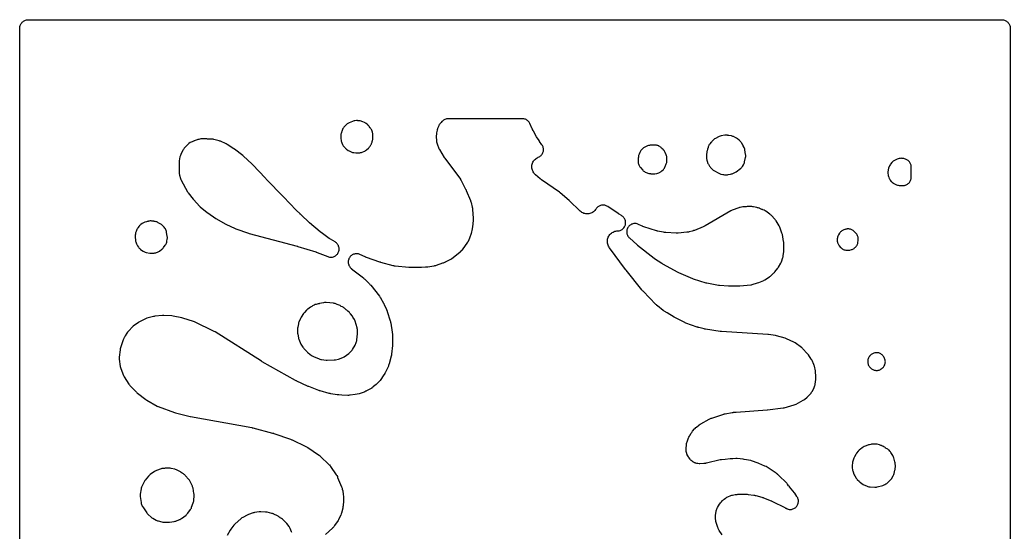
# Model space of a CAD drawing. Header units: millimetres. Extents: x 0 to 300, y 0 to 300.
# Drawn here: x -0.1 to 300.1, y 144.8 to 300.1 of the extents above; entities that cross this region are included whole.
import ezdxf

# ---------------------------------------------------------------- set-up
doc = ezdxf.new("R2010")
doc.units = ezdxf.units.MM
doc.layers.add('CUT', color=7, linetype='CONTINUOUS')

msp = doc.modelspace()

# ---------------------------------------------------------------- linework, layer by layer
at = {"layer": 'CUT'}
for points in [[(-0.15, 2.9225), (-0.15, 297), (-0.15, 297.5886), (-0.135, 297.8947), (-0.099, 298.1371), (-0.0395, 298.3748), (0.0431, 298.6056), (0.1479, 298.8271), (0.2738, 299.0373), (0.4198, 299.2341), (0.5844, 299.4156), (0.7659, 299.5802), (0.9627, 299.7262), (1.1729, 299.8521), (1.3944, 299.9569), (1.6252, 300.0395), (1.8629, 300.099), (2.1053, 300.135), (2.4114, 300.15), (297.5872, 300.15), (297.8933, 300.135), (298.1357, 300.099), (298.3734, 300.0395), (298.6041, 299.9569), (298.8256, 299.8521), (299.0358, 299.7262), (299.2326, 299.5802), (299.4142, 299.4156), (299.5787, 299.2341), (299.7247, 299.0373), (299.8507, 298.8271), (299.9554, 298.6056), (300.038, 298.3748), (300.0975, 298.1371), (300.1335, 297.8947), (300.1485, 297.5886), (300.1485, 297.0131), (300.1485, 297.0114), (300.1485, 2.4114)], [(212.7647, 143.9138), (211.9264, 145.2678), (211.8155, 145.4594), (211.7968, 145.4941), (211.6098, 145.8951), (211.5953, 145.9318), (211.5198, 146.1399), (211.0085, 147.6923), (210.9496, 147.8892), (210.9401, 147.9246), (210.855, 148.3265), (210.8494, 148.3627), (210.8235, 148.5665), (210.7884, 148.9207), (210.7758, 149.0835), (210.7742, 149.1127), (210.7706, 149.4129), (210.7932, 149.7122), (210.7967, 149.7412), (210.8196, 149.9029), (211.0045, 151.0321), (211.0349, 151.1949), (211.041, 151.224), (211.1165, 151.5189), (211.209, 151.7809), (211.3352, 152.058), (211.3486, 152.0844), (211.4271, 152.2303), (211.9862, 153.2163), (212.0711, 153.3587), (212.0869, 153.3839), (212.2601, 153.6347), (212.4547, 153.8693), (212.4747, 153.8913), (212.5888, 154.0116), (212.8489, 154.274), (213.0415, 154.455), (213.1764, 154.5731), (213.3812, 154.7401), (213.8445, 155.0913), (213.9824, 155.191), (214.0075, 155.2083), (214.2728, 155.3739), (214.5521, 155.5148), (214.5799, 155.5272), (214.7366, 155.5933), (215.2544, 155.798), (215.4168, 155.8579), (215.446, 155.8679), (215.7781, 155.9649), (215.8082, 155.9722), (215.9773, 156.0091), (216.7968, 156.1682), (216.966, 156.1971), (216.9964, 156.2016), (217.3379, 156.2359), (217.3685, 156.2376), (217.5401, 156.243), (219.9876, 156.2642), (220.2609, 156.2566), (220.4459, 156.2447), (220.7179, 156.2172), (222.4192, 155.9823), (222.6558, 155.9419), (222.8154, 155.9094), (223.0489, 155.8539), (224.8643, 155.3608), (225.0643, 155.3005), (225.1989, 155.2557), (225.3952, 155.1843), (227.6278, 154.3012), (227.7882, 154.2335), (227.896, 154.1849), (228.053, 154.1098), (231.8228, 152.1972), (232.0244, 152.087), (232.172, 152.0004), (232.387, 151.8879), (232.6119, 151.7967), (232.8446, 151.7278), (233.0828, 151.6817), (233.3244, 151.659), (233.5671, 151.6598), (233.8086, 151.6842), (234.0465, 151.7318), (234.2787, 151.8023), (234.503, 151.8949), (234.7173, 152.0089), (234.9195, 152.1431), (235.1077, 152.2963), (235.2802, 152.467), (235.4353, 152.6536), (235.5716, 152.8544), (235.6878, 153.0674), (235.7828, 153.2907), (235.8557, 153.5222), (235.9058, 153.7596), (235.9326, 154.0008), (235.936, 154.2435), (235.9157, 154.4853), (235.8722, 154.724), (235.8057, 154.9574), (235.7169, 155.1833), (235.6066, 155.3994), (235.4758, 155.6039), (234.8006, 156.5548), (234.7839, 156.578), (234.7808, 156.5822), (234.7077, 156.6778), (233.2625, 158.476), (233.1955, 158.5713), (233.0809, 158.7219), (232.9718, 158.8448), (232.6595, 159.2791), (232.5257, 159.4492), (232.3777, 159.607), (229.9196, 162.0112), (229.767, 162.1486), (229.6036, 162.2731), (229.5512, 162.3097), (229.2735, 162.5778), (229.0826, 162.7442), (228.8758, 162.8905), (226.1149, 164.6409), (225.797, 164.8116), (223.951, 165.6372), (223.7109, 165.7301), (221.7449, 166.3763), (221.4639, 166.4508), (219.5042, 166.8505), (219.2224, 166.8915), (217.3143, 167.0584), (217.1149, 167.0679), (216.9155, 167.0614), (216.0603, 166.9994), (215.5903, 167.0121), (215.2468, 166.9977), (213.7613, 166.8326), (212.6193, 166.7498), (212.4133, 166.7262), (212.2099, 166.6857), (208.0957, 165.6861), (207.9119, 165.6463), (207.8789, 165.64), (207.5066, 165.5883), (207.4731, 165.5854), (207.2854, 165.5736), (206.035, 165.5264), (205.8442, 165.5241), (205.8102, 165.5245), (205.4602, 165.547), (205.1447, 165.5998), (204.8065, 165.6925), (204.7741, 165.7032), (204.6041, 165.7641), (204.4571, 165.8249), (204.4292, 165.8372), (204.1484, 165.9764), (203.9048, 166.1262), (203.6759, 166.2975), (203.4634, 166.4889), (203.2505, 166.7189), (203.2309, 166.7422), (203.1239, 166.8749), (202.7089, 167.4144), (202.6004, 167.5628), (202.5816, 167.5898), (202.4028, 167.8766), (202.2529, 168.1795), (202.2398, 168.2096), (202.1705, 168.38), (202.1513, 168.431), (202.1001, 168.5753), (202.0914, 168.6013), (202.0069, 168.8955), (202.0004, 168.9221), (201.9672, 169.0716), (201.9458, 169.1782), (201.9157, 169.3483), (201.911, 169.3789), (201.8886, 169.5898), (201.8815, 169.8351), (201.8785, 169.9413), (201.8776, 169.9717), (201.875, 170.0611), (201.8836, 170.2155), (201.9563, 171.1429), (201.9741, 171.3176), (201.9781, 171.3487), (202.0333, 171.6668), (202.1181, 171.9783), (202.1277, 172.0082), (202.1856, 172.174), (202.6321, 173.3624), (202.7042, 173.5403), (202.7178, 173.5718), (202.8888, 173.9153), (202.9056, 173.9452), (203.0041, 174.11), (203.4352, 174.7913), (203.584, 175.0092), (203.6902, 175.1534), (203.854, 175.3603), (204.464, 176.0773), (204.5758, 176.2029), (204.5963, 176.2249), (204.8362, 176.4604), (204.8586, 176.4805), (204.9863, 176.5899), (205.7385, 177.2064), (205.8675, 177.3074), (205.891, 177.325), (206.1616, 177.5098), (206.1865, 177.5252), (206.3277, 177.6086), (208.9221, 179.0653), (209.0842, 179.1512), (209.1135, 179.1658), (209.4492, 179.3133), (209.4798, 179.3249), (209.6527, 179.3862), (213.0611, 180.5004), (213.2919, 180.5678), (213.4499, 180.6084), (213.6845, 180.6608), (215.8446, 181.0712), (216.1148, 181.0987), (216.2883, 181.1164), (216.6218, 181.1504), (217.0624, 181.1953), (226.4202, 181.8382), (226.4459, 181.8401), (226.4506, 181.8404), (226.5588, 181.8514), (231.2866, 182.4331), (231.6468, 182.5046), (234.6799, 183.3422), (234.9597, 183.4376), (235.2263, 183.5654), (237.4195, 184.781), (237.6168, 184.9026), (237.802, 185.042), (238.6102, 185.7111), (238.8751, 185.9655), (239.778, 186.97), (239.9496, 187.1834), (240.0969, 187.4143), (240.6225, 188.3473), (240.7523, 188.6135), (240.8497, 188.8931), (240.9531, 189.2581), (240.9987, 189.4466), (241.0295, 189.638), (241.2026, 191.0635), (241.2193, 191.2792), (241.2174, 191.4956), (241.1699, 192.4013), (241.1699, 192.5922), (241.1585, 192.8313), (241.141, 192.952), (241.1235, 193.2862), (241.1062, 193.4769), (241.0743, 193.6656), (240.7761, 195.0959), (240.7116, 195.3419), (240.6225, 195.58), (240.0715, 196.851), (239.968, 197.0619), (239.8452, 197.2623), (238.9533, 198.5741), (238.8359, 198.7329), (238.7062, 198.8821), (237.218, 200.463), (237.0551, 200.6209), (236.8786, 200.7635), (234.9745, 202.1635), (234.7683, 202.3), (234.5495, 202.4154), (232.339, 203.4455), (232.1411, 203.5276), (231.937, 203.5924), (229.2615, 204.3175), (228.9418, 204.3821), (226.8256, 204.6675), (226.7929, 204.6717), (226.787, 204.6724), (226.6486, 204.6854), (212.6067, 205.6034), (212.4426, 205.6178), (212.3312, 205.63), (212.1678, 205.6516), (207.7972, 206.3264), (207.6449, 206.3531), (207.5419, 206.3734), (207.3908, 206.4064), (205.7533, 206.7996), (205.5522, 206.8538), (205.4167, 206.8944), (205.2189, 206.9597), (201.8473, 208.178), (201.6293, 208.2646), (201.4833, 208.328), (201.2711, 208.428), (198.2509, 209.9693), (196.0914, 211.253), (195.2759, 211.7923), (195.147, 211.8815), (195.0607, 211.9439), (194.9356, 212.0384), (193.2347, 213.3802), (193.0431, 213.5461), (192.9792, 213.6015), (192.9658, 213.6131), (192.9007, 213.6694), (192.7444, 213.8191), (188.8229, 217.8221), (188.6919, 217.963), (188.6053, 218.0609), (188.4816, 218.2083), (183.6706, 224.2501), (183.6246, 224.3091), (183.5937, 224.3495), (183.5489, 224.4094), (178.6875, 231.0409), (178.5817, 231.193), (178.5635, 231.2206), (178.3903, 231.5136), (178.2595, 231.7952), (178.157, 232.0883), (178.084, 232.3902), (178.0411, 232.6977), (178.0287, 233.008), (178.047, 233.318), (178.0958, 233.6246), (178.1745, 233.925), (178.2825, 234.2161), (178.4187, 234.4952), (178.5818, 234.7595), (178.7701, 235.0064), (178.9819, 235.2335), (179.215, 235.4386), (179.4673, 235.6197), (179.7361, 235.7751), (180.019, 235.9032), (180.3131, 236.0028), (180.6156, 236.0729), (180.9236, 236.1128), (181.118, 236.1186), (181.3652, 236.1384), (181.6093, 236.1825), (181.8477, 236.2506), (182.0782, 236.342), (182.2986, 236.4557), (182.5066, 236.5908), (182.7001, 236.7458), (182.8774, 236.9192), (183.0367, 237.1093), (183.1763, 237.3142), (183.2949, 237.532), (183.3913, 237.7604), (183.4647, 237.9973), (183.5142, 238.2403), (183.5394, 238.487), (183.5401, 238.735), (183.5162, 238.9818), (183.4679, 239.2251), (183.3958, 239.4623), (183.3005, 239.6913), (183.183, 239.9096), (183.0445, 240.1153), (182.8862, 240.3063), (182.7099, 240.4806), (182.5171, 240.6366), (182.3098, 240.7727), (181.5826, 241.2002), (181.4836, 241.2604), (181.417, 241.3024), (181.3199, 241.3657), (178.0991, 243.5374), (177.8867, 243.6657), (177.6626, 243.7724), (177.429, 243.8564), (177.1882, 243.9167), (176.9426, 243.9529), (176.6947, 243.9645), (176.4468, 243.9515), (176.2015, 243.914), (175.961, 243.8524), (175.7279, 243.7672), (175.5044, 243.6593), (175.2926, 243.5298), (175.0948, 243.3799), (174.9128, 243.2111), (174.7484, 243.0251), (174.6033, 242.8238), (174.4444, 242.5786), (174.2514, 242.3366), (174.0355, 242.1147), (173.7989, 241.9152), (173.5438, 241.7399), (173.2727, 241.5905), (172.9882, 241.4685), (172.6931, 241.375), (172.3903, 241.3111), (172.0826, 241.2772), (171.7731, 241.2737), (171.4647, 241.3006), (171.1605, 241.3578), (170.8634, 241.4445), (170.5762, 241.5601), (170.3018, 241.7033), (170.0429, 241.8728), (169.7786, 242.0857), (169.754, 242.1076), (169.6191, 242.2337), (166.566, 245.2328), (166.543, 245.2551), (166.5388, 245.2592), (166.4389, 245.3498), (163.7321, 247.675), (163.5187, 247.8392), (158.077, 251.5777), (157.9008, 251.7065), (157.7837, 251.7974), (157.6153, 251.9362), (156.2465, 253.1328), (156.1121, 253.2562), (156.0886, 253.2789), (155.8587, 253.5231), (155.6717, 253.7653), (155.509, 254.0245), (155.3723, 254.2983), (155.2629, 254.584), (155.1818, 254.8791), (155.1297, 255.1806), (155.1072, 255.4858), (155.1144, 255.7917), (155.1514, 256.0955), (155.2176, 256.3942), (155.3127, 256.6851), (155.4355, 256.9654), (155.585, 257.2324), (155.7597, 257.4836), (155.958, 257.7166), (156.178, 257.9293), (156.4177, 258.1196), (156.6747, 258.2856), (156.9466, 258.426), (157.0716, 258.4758), (157.3007, 258.5807), (157.5181, 258.7081), (157.7216, 258.8568), (157.909, 259.0252), (158.0785, 259.2116), (158.2284, 259.4142), (158.3572, 259.6308), (158.4635, 259.8592), (158.5463, 260.0972), (158.6047, 260.3423), (158.6381, 260.5921), (158.6462, 260.8439), (158.6289, 261.0953), (158.5864, 261.3437), (158.5191, 261.5865), (158.4277, 261.8213), (158.3131, 262.0458), (158.1766, 262.2575), (157.454, 263.2627), (157.424, 263.3289), (157.302, 263.5406), (156.5516, 264.7065), (155.5789, 266.3423), (155.4754, 266.5287), (155.3244, 266.8471), (155.279, 266.9427), (155.2282, 267.0498), (155.1995, 267.1103), (154.512, 268.6625), (154.4042, 268.8772), (154.2763, 269.0807), (154.1295, 269.2709), (153.9651, 269.4461), (153.7846, 269.6048), (153.5898, 269.7454), (153.3823, 269.8666), (153.1642, 269.9674), (152.9374, 270.0467), (152.704, 270.1039), (152.4662, 270.1385), (152.2262, 270.15), (152.1763, 270.15), (129.7567, 270.15), (129.7527, 270.15), (129.4994, 270.1371), (129.2486, 270.0986), (129.003, 270.0349), (128.7652, 269.9467), (128.5375, 269.8348), (128.3223, 269.7003), (128.1219, 269.5448), (128.0103, 269.4487), (127.8145, 269.2608), (127.6402, 269.0528), (127.6217, 269.028), (127.3431, 268.7309), (127.1959, 268.559), (127.0649, 268.3745), (126.9512, 268.1789), (126.8555, 267.9739), (126.5349, 267.1961), (126.4791, 267.0337), (126.4458, 266.9454), (126.3797, 266.6931), (126.2182, 265.9127), (126.1772, 265.6386), (126.1667, 265.3616), (126.1686, 265.259), (126.1669, 265.2479), (126.1426, 265.0132), (126.1406, 264.7772), (126.1932, 263.4158), (126.2205, 263.131), (126.2803, 262.8512), (126.3716, 262.5801), (126.9479, 261.1459), (127.0307, 260.9618), (127.128, 260.785), (128.5613, 258.4136), (128.6884, 258.2234), (133.4349, 251.7838), (133.5188, 251.6652), (133.5334, 251.6436), (133.6872, 251.3971), (133.7001, 251.3745), (133.7697, 251.2469), (135.0393, 248.8093), (135.1101, 248.666), (135.1561, 248.5677), (135.2207, 248.4215), (136.4822, 245.3948), (136.5394, 245.2492), (136.5491, 245.2229), (136.645, 244.9252), (136.6524, 244.8982), (136.691, 244.7466), (137.0261, 243.3026), (137.057, 243.1555), (137.0656, 243.1068), (137.1081, 242.8162), (137.111, 242.7886), (137.1239, 242.6338), (137.2871, 240.0213), (137.2942, 239.7542), (137.2926, 239.573), (137.2807, 239.306), (137.1255, 237.3728), (137.1109, 237.2273), (137.1078, 237.2013), (137.0618, 236.9125), (137.0566, 236.8869), (137.0252, 236.7441), (136.6876, 235.3408), (136.1897, 233.9098), (135.7497, 232.9069), (135.7311, 232.8744), (135.7145, 232.8483), (135.6186, 232.7046), (133.9906, 230.382), (133.8843, 230.2378), (133.8647, 230.2125), (133.7657, 230.0966), (133.4155, 229.7348), (133.4139, 229.7332), (133.3898, 229.7121), (133.2524, 229.5971), (130.8065, 227.6486), (130.7554, 227.6097), (130.5584, 227.4921), (130.5347, 227.4792), (130.4007, 227.4099), (128.8742, 226.6583), (128.717, 226.5887), (128.6418, 226.5554), (128.4287, 226.4609), (128.1717, 226.347), (128.0621, 226.3058), (126.0737, 225.6303), (125.9252, 225.5833), (125.8985, 225.5754), (125.5963, 225.5), (125.5689, 225.4944), (125.4157, 225.4662), (123.5557, 225.1636), (123.2995, 225.1309), (123.1249, 225.1147), (122.867, 225.0998), (121.6846, 225.072), (118.3033, 224.9967), (118.1833, 224.9978), (118.0177, 225.0047), (117.7742, 225.0228), (113.6797, 225.4618), (113.5375, 225.4798), (113.5121, 225.4835), (113.2302, 225.5358), (113.2052, 225.5414), (113.0659, 225.5756), (109.358, 226.561), (109.218, 226.6011), (109.1234, 226.6302), (108.985, 226.6758), (104.9348, 228.0968), (104.7789, 228.1554), (104.6739, 228.1976), (104.5208, 228.263), (102.9585, 228.9725), (102.7325, 229.0621), (102.4988, 229.1294), (102.2598, 229.1736), (102.0175, 229.1944), (101.7744, 229.1916), (101.5327, 229.1652), (101.2947, 229.1154), (101.0627, 229.0428), (100.8388, 228.9479), (100.6252, 228.8318), (100.4239, 228.6955), (100.2368, 228.5402), (100.0656, 228.3675), (99.9121, 228.179), (99.7775, 227.9765), (99.6633, 227.7618), (99.5705, 227.5371), (99.4999, 227.3044), (99.4523, 227.066), (99.4281, 226.8241), (99.4275, 226.5809), (99.4505, 226.3389), (99.4969, 226.1002), (99.5663, 225.8672), (99.6579, 225.642), (99.7711, 225.4268), (99.9046, 225.2236), (100.0572, 225.0343), (100.2274, 224.8607), (100.4137, 224.7045), (100.4735, 224.6592), (104.0274, 221.8575), (104.196, 221.7164), (104.3077, 221.6173), (104.4677, 221.4665), (105.8628, 220.0729), (106.0126, 219.9143), (106.1111, 219.8037), (106.2514, 219.6367), (108.8995, 216.2912), (108.9835, 216.181), (108.9982, 216.161), (109.1536, 215.9316), (109.1668, 215.9106), (109.2381, 215.7917), (110.133, 214.235), (110.2178, 214.0791), (110.2728, 213.9719), (110.3501, 213.8123), (111.0618, 212.2486), (111.1521, 212.0327), (111.2087, 211.8842), (111.2853, 211.663), (112.1511, 208.8864), (112.2208, 208.6315), (112.262, 208.457), (112.3136, 208.1979), (112.7618, 205.4427), (112.7942, 205.1897), (112.8103, 205.0174), (112.8254, 204.7628), (112.8936, 202.0579), (112.8916, 201.8065), (112.8844, 201.636), (112.8655, 201.3852), (112.5814, 198.7877), (112.5632, 198.6461), (112.5594, 198.6208), (112.5068, 198.3401), (112.5012, 198.3151), (112.4669, 198.1765), (111.8327, 195.8048), (111.7879, 195.6507), (111.7793, 195.6233), (111.6703, 195.3215), (111.6594, 195.295), (111.5952, 195.1479), (110.6473, 193.0943), (110.5697, 192.9362), (110.5552, 192.9082), (110.3782, 192.6037), (110.3611, 192.5773), (110.2621, 192.4315), (109.0948, 190.798), (108.9708, 190.6342), (108.9479, 190.6056), (108.8482, 190.4941), (107.868, 189.5662), (107.1179, 188.8933), (106.9622, 188.7611), (106.9338, 188.7383), (106.6019, 188.5002), (106.5711, 188.4806), (106.3959, 188.3755), (104.9915, 187.584), (104.83, 187.4981), (104.8008, 187.4834), (104.4662, 187.3358), (104.4357, 187.324), (104.2633, 187.2626), (102.7037, 186.7491), (101.5783, 186.5101), (99.9914, 186.2904), (99.842, 186.2727), (99.8151, 186.2701), (99.5149, 186.2529), (99.4879, 186.2524), (99.3375, 186.2528), (97.4787, 186.2953), (96.5968, 186.3858), (96.3675, 186.4093), (96.2002, 186.4265), (96.0808, 186.4387), (94.1963, 186.7418), (93.9943, 186.78), (93.8579, 186.8097), (93.6584, 186.8589), (90.9299, 187.6114), (90.7617, 187.6621), (90.6483, 187.6991), (90.4827, 187.7576), (87.4464, 188.9102), (87.3279, 188.9575), (87.2479, 188.9911), (87.131, 189.0424), (83.8512, 190.55), (83.7092, 190.619), (83.6137, 190.6679), (83.4746, 190.7427), (73.3533, 196.4721), (73.2772, 196.5163), (73.2259, 196.547), (73.1509, 196.593), (59.0432, 205.4775), (58.8082, 205.6084), (52.8548, 208.5162), (52.532, 208.6469), (49.303, 209.6989), (48.9975, 209.7775), (46.3013, 210.2924), (45.9616, 210.3335), (43.4734, 210.4623), (43.1059, 210.4543), (40.8069, 210.2342), (40.5978, 210.2053), (40.3919, 210.1588), (38.3926, 209.6175), (38.1742, 209.5475), (37.9631, 209.4578), (36.1847, 208.6032), (35.9827, 208.4945), (35.7915, 208.3677), (34.2716, 207.2559), (34.0806, 207.1012), (33.9057, 206.9285), (33.0252, 205.969), (32.9989, 205.944), (32.7948, 205.7251), (32.7692, 205.69), (32.6681, 205.5798), (32.4966, 205.3715), (32.3486, 205.1459), (31.842, 204.2743), (31.6222, 203.9321), (31.485, 203.6897), (31.4377, 203.579), (31.387, 203.4917), (31.2745, 203.2744), (31.1838, 203.0472), (30.3535, 200.6287), (30.2751, 200.3485), (30.2299, 200.061), (30.0098, 197.8168), (29.9982, 197.5264), (30.0205, 197.2367), (30.3247, 194.9941), (30.3819, 194.7033), (30.4731, 194.4214), (31.3146, 192.2649), (31.4143, 192.0421), (31.5353, 191.83), (32.9327, 189.6375), (33.0721, 189.4405), (33.2298, 189.2578), (35.1918, 187.1957), (35.3354, 187.0565), (35.4896, 186.9291), (38.0549, 184.9781), (38.341, 184.79), (41.5043, 183.0075), (41.6732, 182.9206), (41.8482, 182.8467), (46.7151, 181.0083), (47.0099, 180.9173), (51.4714, 179.8364), (51.4995, 179.8298), (51.5046, 179.8286), (51.6241, 179.8042), (70.1568, 176.483), (70.303, 176.4538), (70.402, 176.432), (70.547, 176.3969), (76.5051, 174.8319), (76.6503, 174.7906), (76.7484, 174.7606), (76.8918, 174.7135), (81.9671, 172.933), (82.1606, 172.8591), (82.2905, 172.8053), (82.4796, 172.7208), (86.5685, 170.7564), (86.803, 170.6334), (86.9591, 170.5443), (87.1844, 170.405), (90.4631, 168.2137), (90.5995, 168.1181), (90.6235, 168.1005), (90.8828, 167.8916), (90.9052, 167.8719), (91.0277, 167.759), (93.5441, 165.3341), (93.6797, 165.1967), (93.7032, 165.1715), (93.9521, 164.8766), (93.9729, 164.8491), (94.0857, 164.6924), (95.8249, 162.1393), (95.9307, 161.9749), (95.9488, 161.9451), (96.134, 161.6009), (96.1489, 161.5693), (96.2279, 161.3905), (97.4065, 158.5182), (97.4994, 158.2664), (97.5563, 158.0934), (97.631, 157.8355), (97.7546, 157.3435), (97.7876, 157.2004), (97.793, 157.1746), (97.8421, 156.8851), (97.8455, 156.859), (97.8615, 156.713), (98.0071, 155.09), (98.0182, 154.9251), (98.0196, 154.8956), (98.02, 154.5651), (98.0187, 154.5355), (98.008, 154.3706), (97.8614, 152.6866), (97.845, 152.5345), (97.8415, 152.5073), (97.7902, 152.2057), (97.7845, 152.1789), (97.7497, 152.0299), (97.3622, 150.513), (97.3132, 150.3388), (97.3037, 150.3078), (97.1808, 149.9676), (97.1683, 149.9377), (97.0947, 149.7724), (96.4908, 148.5), (96.4141, 148.3476), (96.3998, 148.3207), (96.2261, 148.0271), (96.2094, 148.0015), (96.1128, 147.861), (95.3022, 146.7379), (95.1899, 146.5902), (95.1692, 146.5643), (95.0336, 146.411), (94.8319, 146.209), (94.7409, 146.1178), (94.6648, 146.0416), (94.6174, 145.9941), (92.5043, 144.0347)], [(82.3515, 144.6816), (82.2707, 144.8942), (81.828, 145.9166), (81.7331, 146.112), (81.6215, 146.2985), (81.4942, 146.4746), (80.7737, 147.385), (80.6048, 147.5774), (80.1356, 148.0594), (80.0572, 148.152), (79.9223, 148.2785), (79.8852, 148.3166), (79.7342, 148.4594), (79.5718, 148.5891), (79.4712, 148.6629), (79.1996, 148.8897), (79.0069, 149.0354), (78.8011, 149.1618), (78.7594, 149.1847), (78.3864, 149.4581), (78.1797, 149.5944), (77.9606, 149.7096), (76.919, 150.1929), (76.7388, 150.2803), (76.6994, 150.2948), (76.6781, 150.3047), (76.4618, 150.393), (76.2381, 150.4608), (74.8772, 150.8045), (74.6255, 150.8545), (74.37, 150.8785), (72.9403, 150.9386), (72.7016, 150.9373), (72.4642, 150.9132), (71.0603, 150.7025), (70.8457, 150.6606), (70.6356, 150.6002), (69.1455, 150.0999), (68.945, 150.0229), (68.752, 149.929), (67.4349, 149.2168), (67.1969, 149.0703), (66.9768, 148.8983), (65.0542, 147.2142), (64.8732, 147.0387), (64.7108, 146.8459), (63.7886, 145.632), (63.5908, 145.328), (62.7225, 143.7553)]]:
    msp.add_lwpolyline(points, dxfattribs=at)
for points in [[(97.3117, 263.3157), (97.3767, 263.0919), (97.4623, 262.8752), (97.6835, 262.3836), (97.7931, 262.1684), (97.923, 261.9647), (98.0719, 261.7746), (98.4913, 261.2893), (98.6325, 261.1389), (98.7856, 261.0007), (98.9496, 260.8756), (99.4333, 260.5372), (99.6759, 260.3873), (99.934, 260.2661), (100.5363, 260.0239), (100.7354, 259.9535), (100.9398, 259.9002), (101.1479, 259.8642), (101.7839, 259.7819), (102.0737, 259.7614), (102.3639, 259.7747), (102.9652, 259.8374), (103.1877, 259.8708), (103.4062, 259.924), (103.6191, 259.9966), (104.2131, 260.2296), (104.4703, 260.3478), (104.7126, 260.4943), (104.9367, 260.6672), (105.5778, 261.2224), (105.7644, 261.4017), (105.9314, 261.5994), (106.0772, 261.8132), (106.2, 262.041), (106.2864, 262.2233), (106.348, 262.3289), (106.438, 262.5177), (106.4845, 262.6411), (106.5569, 262.7937), (106.6511, 263.0205), (106.7226, 263.2555), (106.7707, 263.4964), (106.7732, 263.5219), (106.8037, 263.6311), (106.8451, 263.8573), (106.8656, 264.0863), (106.8652, 264.19), (106.8782, 264.2674), (106.9075, 264.5201), (106.911, 264.7745), (106.8886, 265.0279), (106.8666, 265.1852), (106.8679, 265.2114), (106.869, 265.4334), (106.8505, 265.6546), (106.8124, 265.8732), (106.7551, 266.0876), (106.649, 266.4239), (106.5629, 266.656), (106.4543, 266.8784), (106.3242, 267.089), (106.174, 267.2857), (106.1548, 267.3085), (106.1199, 267.3633), (105.8052, 267.8009), (105.6691, 267.9735), (105.5184, 268.1336), (105.3542, 268.2798), (104.8703, 268.6737), (104.7037, 268.7983), (104.5272, 268.9085), (104.3422, 269.0037), (103.891, 269.2127), (103.8236, 269.2488), (103.5843, 269.3469), (103.3361, 269.4198), (103.0817, 269.4666), (102.7588, 269.5089), (102.7172, 269.5166), (102.4158, 269.5541), (102.3805, 269.5541), (102.2087, 269.5678), (101.9533, 269.5619), (101.4773, 269.5265), (101.2222, 269.4943), (100.9718, 269.436), (100.7287, 269.3524), (99.7295, 268.95), (99.5012, 268.8444), (99.2847, 268.7164), (99.0821, 268.5673), (98.8956, 268.3986), (98.3108, 267.8138), (98.1333, 267.6164), (97.9778, 267.4012), (97.8459, 267.1708), (97.7393, 266.9277), (97.5112, 266.3223), (97.5034, 266.3064), (97.4132, 266.1001), (97.3419, 265.8866), (97.3289, 265.8317), (97.2715, 265.654), (97.2201, 265.4213), (97.1911, 265.1848), (97.157, 264.7265), (97.1516, 264.455), (97.1756, 264.1845), (97.2678, 263.5445)], [(208.0848, 258.211), (208.0967, 258.0067), (208.1253, 257.804), (208.1704, 257.6043), (208.329, 257.015), (208.4063, 256.7762), (208.5072, 256.5464), (208.6306, 256.3279), (209.0048, 255.7365), (209.1414, 255.5419), (209.2959, 255.3611), (209.7219, 254.9079), (209.9055, 254.7315), (210.1061, 254.5747), (210.3216, 254.4392), (211.7654, 253.6303), (211.9721, 253.5268), (212.1873, 253.4428), (212.4095, 253.3791), (212.9671, 253.2466), (213.225, 253.1995), (213.4865, 253.1796), (214.1518, 253.164), (214.4055, 253.171), (214.6572, 253.2036), (215.3819, 253.3353), (215.6195, 253.3906), (215.8506, 253.4688), (216.4607, 253.709), (216.6713, 253.8033), (216.8723, 253.9166), (217.0619, 254.048), (218.381, 255.0549), (218.5501, 255.1963), (218.7062, 255.352), (218.8479, 255.5208), (218.9742, 255.7015), (219.2942, 256.2053), (219.4076, 256.4031), (219.5025, 256.6105), (219.5781, 256.8257), (219.6338, 257.0468), (219.9159, 258.4319), (219.9513, 258.6586), (219.9658, 258.8877), (219.9593, 259.1171), (219.9317, 259.3449), (219.7046, 260.6976), (219.6466, 260.9574), (219.5613, 261.2095), (219.4497, 261.4512), (219.3088, 261.718), (219.2454, 261.8772), (219.1215, 262.1424), (218.9675, 262.3912), (218.9054, 262.4795), (218.7737, 262.6989), (218.6078, 262.9169), (218.5696, 262.9572), (218.4583, 263.1154), (218.3126, 263.303), (218.1498, 263.4758), (217.9714, 263.6325), (217.4216, 264.0707), (217.1881, 264.2359), (216.9372, 264.3733), (216.2025, 264.7228), (216.0077, 264.8055), (215.8066, 264.8714), (215.6007, 264.9202), (214.839, 265.0666), (214.6249, 265.0982), (214.4521, 265.1086), (214.3915, 265.1182), (214.1309, 265.1455), (213.8688, 265.1454), (213.6083, 265.1178), (212.4933, 264.9405), (212.2204, 264.8813), (211.9557, 264.792), (211.7027, 264.6738), (210.7486, 264.1611), (210.5087, 264.0143), (210.2868, 263.8414), (210.0858, 263.6447), (210.0198, 263.5725), (210.0054, 263.5623), (209.8341, 263.4164), (209.6766, 263.2557), (209.5342, 263.0815), (209.4274, 262.9238), (209.1661, 262.6376), (209.0301, 262.4754), (208.9083, 262.3022), (208.8015, 262.1194), (208.7635, 262.0473), (208.673, 261.857), (208.5989, 261.6598), (208.5416, 261.457), (208.4129, 260.9144), (208.2457, 260.3721), (208.1904, 260.16), (208.1538, 259.9438), (208.1392, 259.7611), (208.1362, 259.7483), (208.0965, 259.5436), (208.0741, 259.3363), (208.069, 259.1279)], [(94.2161, 228.1406), (94.4639, 228.1576), (94.7089, 228.1991), (94.9486, 228.2648), (95.1805, 228.3539), (95.4024, 228.4656), (95.6122, 228.5987), (95.8077, 228.7521), (95.9871, 228.924), (96.1484, 229.113), (96.2903, 229.317), (96.4111, 229.5341), (96.5098, 229.7621), (96.5854, 229.9988), (96.6372, 230.2418), (96.6645, 230.4887), (96.6672, 230.7372), (96.6453, 230.9847), (96.5988, 231.2288), (96.5284, 231.467), (96.4347, 231.6972), (96.3186, 231.9168), (96.1812, 232.1239), (96.024, 232.3163), (95.8485, 232.4921), (95.6564, 232.6497), (95.4495, 232.7874), (94.034, 233.6315), (93.8931, 233.7198), (93.7988, 233.7819), (93.662, 233.8763), (91.204, 235.6548), (91.1099, 235.7252), (91.0467, 235.774), (90.9548, 235.8473), (87.654, 238.5662), (85.0113, 241.0882), (84.846, 241.2459), (84.8132, 241.2773), (84.8084, 241.2818), (83.6246, 242.4511), (79.7775, 246.4133), (74.5967, 251.8602), (74.4877, 251.9782), (74.4455, 252.0228), (74.4359, 252.0327), (74.404, 252.065), (74.3659, 252.1028), (70.4392, 256.2312), (70.4151, 256.2562), (70.4107, 256.2607), (70.3054, 256.3622), (67.5676, 258.8523), (67.5418, 258.8754), (67.5373, 258.8794), (67.4262, 258.972), (64.9852, 260.8913), (64.7811, 261.0359), (62.7174, 262.3477), (62.4186, 262.5102), (60.6786, 263.3084), (60.4794, 263.3895), (60.2741, 263.4533), (58.7135, 263.8651), (58.4379, 263.9214), (58.1576, 263.9464), (56.7961, 263.9911), (56.754, 263.9958), (56.5297, 264.0105), (56.3421, 264.006), (55.2759, 264.041), (55.0251, 264.0366), (54.776, 264.0071), (54.0909, 263.8909), (53.853, 263.8385), (53.6213, 263.7633), (53.0622, 263.5509), (52.974, 263.5253), (52.777, 263.4495), (52.7114, 263.4177), (52.0814, 263.1784), (51.805, 263.0538), (51.5457, 262.8967), (51.1174, 262.6001), (50.9035, 262.4342), (50.7088, 262.2461), (49.7221, 261.1837), (49.573, 261.0075), (49.4408, 260.8183), (49.3266, 260.6177), (48.641, 259.2728), (48.5398, 259.0472), (48.4613, 258.8127), (48.4063, 258.5716), (48.1894, 257.3414), (48.1593, 257.1057), (48.1517, 256.8683), (48.2011, 253.7026), (48.2149, 253.4759), (48.2493, 253.2513), (48.3039, 253.0308), (48.6096, 251.9999), (48.6959, 251.756), (48.8069, 251.5224), (50.7039, 248.0107), (50.8033, 247.8427), (50.9155, 247.6831), (52.41, 245.723), (52.593, 245.5091), (54.3613, 243.664), (54.5628, 243.4757), (56.6852, 241.7015), (56.8608, 241.5675), (59.2501, 239.905), (59.4552, 239.7766), (62.0914, 238.2984), (62.1243, 238.2803), (62.1304, 238.277), (62.2718, 238.2062), (65.1612, 236.8713), (65.369, 236.7864), (69.2211, 235.4111), (69.4205, 235.3492), (83.9684, 231.4891), (84.0416, 231.4689), (84.0913, 231.4547), (84.1641, 231.433), (89.5943, 229.754), (89.735, 229.7074), (89.83, 229.6739), (89.9688, 229.6218), (93.2443, 228.3175), (93.4794, 228.2372), (93.7214, 228.1806), (93.9677, 228.1483)], [(188.0448, 255.3186), (188.742, 254.5391), (188.8985, 254.3792), (189.0687, 254.2339), (189.2511, 254.1043), (189.4445, 253.9917), (189.8119, 253.799), (190.0454, 253.6915), (190.2886, 253.6085), (190.5391, 253.551), (190.7941, 253.5195), (191.1387, 253.4948), (191.1966, 253.4801), (191.4396, 253.4435), (191.685, 253.4309), (191.9279, 253.4423), (192.036, 253.4391), (192.2433, 253.4501), (192.449, 253.4782), (193.0447, 253.5852), (193.342, 253.6575), (193.6282, 253.7657), (193.783, 253.8353), (193.9776, 253.9332), (194.1628, 254.0476), (194.3375, 254.1777), (194.5001, 254.3225), (194.9841, 254.7929), (195.1628, 254.9858), (195.3202, 255.1964), (195.4546, 255.4223), (195.5646, 255.6612), (195.8708, 256.4304), (195.9475, 256.653), (196.0029, 256.8818), (196.0365, 257.1148), (196.0408, 257.2024), (196.0422, 257.2094), (196.065, 257.4688), (196.0808, 257.9111), (196.0769, 258.1653), (196.0473, 258.4178), (196.027, 258.5089), (196.0003, 258.6869), (195.9382, 258.9306), (195.8519, 259.1668), (195.5485, 259.8833), (195.4452, 260.0982), (195.3219, 260.3023), (195.1797, 260.4937), (195.0752, 260.6094), (195.0086, 260.6852), (194.5656, 261.1413), (194.4227, 261.2716), (194.3152, 261.3798), (194.1099, 261.5648), (193.8854, 261.726), (193.6444, 261.8614), (193.5813, 261.8924), (193.348, 261.9927), (193.1058, 262.0688), (192.857, 262.12), (192.6044, 262.1456), (192.3505, 262.1455), (192.168, 262.1361), (192.0896, 262.1453), (191.8092, 262.1464), (191.1875, 262.1141), (190.9621, 262.0921), (190.8048, 262.0622), (190.656, 262.0476), (190.4278, 262.0035), (190.2046, 261.9384), (189.9884, 261.8528), (189.532, 261.6471), (189.3236, 261.5413), (189.1261, 261.4164), (188.9411, 261.2736), (188.7702, 261.1142), (188.3368, 260.6702), (188.1763, 260.489), (188.034, 260.2931), (187.9114, 260.0843), (187.8096, 259.8646), (187.627, 259.4151), (187.5464, 259.1849), (187.4885, 258.9478), (187.4541, 258.7063), (187.4522, 258.6858), (187.3988, 258.4522), (187.3592, 258.2351), (187.3389, 258.0154), (187.338, 257.7947), (187.3529, 257.6196), (187.3378, 257.4574), (187.3272, 257.1959), (187.344, 256.9347), (187.388, 256.6766), (187.4588, 256.4246), (187.5401, 256.1843), (187.6328, 255.9498), (187.7486, 255.7259), (187.8865, 255.5148)], [(263.1736, 252.8845), (263.2319, 252.6661), (263.3096, 252.4539), (263.4723, 252.0653), (263.5637, 251.8708), (263.6715, 251.6849), (263.7949, 251.5089), (263.9834, 251.2632), (264.1291, 251.0901), (264.2899, 250.9309), (264.4644, 250.7868), (264.7252, 250.5907), (264.9056, 250.467), (265.0962, 250.3596), (265.2954, 250.2692), (265.6932, 250.1093), (265.9454, 250.0232), (266.2053, 249.9645), (266.47, 249.9338), (267.4009, 249.8757), (267.6288, 249.8719), (267.8561, 249.8889), (268.0809, 249.9265), (268.3014, 249.9844), (268.3934, 250.0131), (268.6223, 250.097), (268.8419, 250.2028), (269.0502, 250.3295), (269.2452, 250.4759), (269.425, 250.6406), (269.5879, 250.822), (269.7323, 251.0184), (269.8569, 251.2279), (269.9606, 251.4486), (270.0422, 251.6783), (270.1011, 251.9149), (270.1366, 252.1561), (270.1485, 252.3996), (270.1485, 252.6154), (270.1485, 252.6941), (270.1485, 252.7568), (270.1485, 255.3391), (270.1485, 255.4012), (270.1485, 255.484), (270.1485, 255.5309), (270.1366, 255.7747), (270.101, 256.0162), (270.0419, 256.2531), (269.9601, 256.483), (269.8562, 256.7039), (269.7313, 256.9136), (269.5865, 257.1102), (269.4233, 257.2917), (269.2431, 257.4563), (269.0477, 257.6027), (268.839, 257.7293), (268.6189, 257.8349), (268.3975, 257.9281), (268.1334, 258.0223), (267.8603, 258.0863), (267.5818, 258.1193), (267.3071, 258.1364), (267.0474, 258.139), (266.7887, 258.1146), (266.534, 258.0635), (266.1437, 257.9638), (265.9186, 257.8949), (265.701, 257.8052), (265.4929, 257.6954), (265.4814, 257.6886), (265.1132, 257.5078), (264.8855, 257.3808), (264.6722, 257.2308), (264.4758, 257.0593), (264.2982, 256.8684), (263.883, 256.3722), (263.7181, 256.1515), (263.5784, 255.9141), (263.4658, 255.6627), (263.2795, 255.1768), (263.2086, 254.9637), (263.1571, 254.745), (263.1254, 254.5226), (263.0791, 254.0435), (263.0677, 253.7668), (263.087, 253.4907), (263.1353, 253.1072)], [(186.5109, 238.3614), (186.2645, 238.3626), (186.0191, 238.3396), (185.7772, 238.2925), (185.5412, 238.2218), (185.3132, 238.1283), (185.0956, 238.0127), (184.8903, 237.8763), (184.6996, 237.7204), (184.525, 237.5464), (184.3685, 237.3561), (184.2315, 237.1513), (184.1152, 236.934), (184.021, 236.7064), (183.9496, 236.4705), (183.9018, 236.2288), (183.878, 235.9835), (183.8784, 235.7371), (183.9032, 235.4919), (183.9519, 235.2504), (184.0242, 235.0148), (184.1193, 234.7875), (184.2363, 234.5707), (184.3742, 234.3664), (184.5314, 234.1767), (184.7066, 234.0034), (187.0457, 231.9068), (187.0679, 231.8872), (187.0718, 231.8838), (187.1671, 231.8045), (192.1669, 227.8492), (192.3373, 227.7257), (194.4936, 226.2973), (194.6893, 226.1802), (199.4083, 223.64), (199.5923, 223.5504), (203.7701, 221.7252), (204.0158, 221.6329), (207.8444, 220.4197), (208.1437, 220.3448), (211.7498, 219.676), (212.0338, 219.64), (214.7487, 219.4528), (214.7816, 219.4508), (214.7876, 219.4504), (214.9264, 219.4466), (217.8785, 219.4463), (218.1263, 219.4586), (221.4969, 219.7941), (221.7124, 219.825), (221.9245, 219.8747), (223.563, 220.3343), (223.9018, 220.4563), (225.4015, 221.1218), (225.5832, 221.2114), (225.757, 221.3154), (227.1255, 222.2115), (227.2807, 222.3218), (227.4271, 222.4435), (228.5058, 223.413), (228.6505, 223.554), (228.7833, 223.7062), (229.6838, 224.8265), (229.8107, 224.9991), (229.9224, 225.182), (230.5894, 226.387), (230.6865, 226.5818), (230.7662, 226.7843), (231.2097, 228.0734), (231.2766, 228.303), (231.3213, 228.538), (231.5146, 229.91), (231.5347, 230.1102), (231.5385, 230.3114), (231.4917, 232.5391), (231.4796, 232.7378), (231.4517, 232.935), (231.0702, 235.0267), (231.0177, 235.2541), (230.9442, 235.4755), (230.2526, 237.2741), (230.1653, 237.4744), (230.061, 237.6663), (229.1582, 239.1659), (229.0203, 239.3712), (228.8627, 239.5619), (227.6804, 240.8571), (227.4961, 241.0391), (227.294, 241.201), (226.0509, 242.0954), (225.8076, 242.2499), (225.5482, 242.3754), (225.1332, 242.5475), (225.0916, 242.5712), (224.8726, 242.6698), (224.1948, 242.9364), (224.0887, 242.9804), (224.0326, 243.0002), (223.7784, 243.1002), (223.5722, 243.1712), (223.3605, 243.2238), (222.3089, 243.4373), (222.0827, 243.4725), (221.8543, 243.4869), (220.741, 243.5059), (220.5468, 243.5017), (220.3535, 243.4824), (220.0846, 243.445), (219.4845, 243.4314), (219.273, 243.4176), (219.0635, 243.386), (218.2694, 243.2315), (218.0813, 243.1873), (217.8971, 243.1286), (215.8359, 242.3835), (215.6299, 242.2985), (215.4323, 242.1955), (207.6416, 237.6807), (207.423, 237.5635), (207.2721, 237.4889), (207.0462, 237.3864), (204.4026, 236.2908), (204.1657, 236.2019), (204.0029, 236.147), (203.7606, 236.0742), (202.7697, 235.8128), (202.6249, 235.7777), (202.5988, 235.7719), (202.3056, 235.7191), (202.2791, 235.7154), (202.1311, 235.6977), (199.5094, 235.4376), (199.3592, 235.4257), (199.3322, 235.4241), (199.0309, 235.4185), (199.0039, 235.4191), (198.8532, 235.4254), (195.7038, 235.6207), (195.4658, 235.6431), (195.3048, 235.6634), (195.0687, 235.7009), (193.7767, 235.9486), (193.3236, 236.0502), (193.2689, 236.0624), (193.2202, 236.0733), (193.0375, 236.1143), (192.8771, 236.1609), (189.0316, 237.411), (188.7947, 237.4969), (188.636, 237.5606), (188.4054, 237.6622), (187.4597, 238.1175), (187.2327, 238.2134), (186.9974, 238.2864), (186.756, 238.3359)], [(34.912, 233.2179), (34.9551, 233.0139), (35.015, 232.8143), (35.2363, 232.1753), (35.3206, 231.9638), (35.4237, 231.7609), (35.5448, 231.5681), (35.8345, 231.1507), (35.9736, 230.9687), (36.1287, 230.8003), (36.2986, 230.6467), (36.4818, 230.5093), (37.2282, 230.0013), (37.4426, 229.8707), (37.669, 229.7622), (37.9051, 229.677), (38.1485, 229.6158), (39.2333, 229.4007), (39.4477, 229.3678), (39.664, 229.3536), (39.8808, 229.3582), (40.5441, 229.401), (40.8071, 229.4321), (41.0654, 229.4908), (41.3376, 229.568), (41.5651, 229.6445), (41.7842, 229.7425), (41.9928, 229.8611), (42.1892, 229.9991), (42.9447, 230.5862), (43.1146, 230.7309), (43.2709, 230.8901), (43.4125, 231.0627), (43.9671, 231.804), (44.1028, 232.005), (44.2183, 232.2183), (44.3127, 232.4417), (44.385, 232.6732), (44.4345, 232.9106), (44.5555, 233.675), (44.5826, 233.9306), (44.5833, 234.1878), (44.5575, 234.4436), (44.3632, 235.7154), (44.3101, 235.9719), (44.2304, 236.2215), (44.1251, 236.4614), (43.9834, 236.743), (43.8408, 236.9902), (43.671, 237.2195), (43.4464, 237.4891), (43.2599, 237.6896), (43.0526, 237.8685), (42.8269, 238.0236), (41.8494, 238.6195), (41.6359, 238.7358), (41.4122, 238.8308), (41.1803, 238.9037), (40.9425, 238.9536), (40.565, 239.014), (40.4817, 239.037), (40.2635, 239.077), (40.0426, 239.0976), (40.0417, 239.0976), (39.903, 239.1197), (39.6435, 239.1474), (39.3825, 239.1479), (39.1229, 239.1211), (38.8675, 239.0675), (38.7242, 239.0294), (38.6972, 239.0258), (38.485, 238.9785), (38.2777, 238.9128), (38.2598, 238.9063), (37.8081, 238.7864), (37.5847, 238.7158), (37.3688, 238.6245), (37.1624, 238.5135), (36.9674, 238.3836), (36.5086, 238.046), (36.3217, 237.894), (36.1503, 237.7248), (35.996, 237.5399), (35.6531, 237.0863), (35.5306, 236.9088), (35.4238, 236.7213), (35.3336, 236.5254), (35.1021, 235.9596), (35.0292, 235.7568), (34.974, 235.5486), (34.937, 235.3363), (34.9156, 235.1723), (34.8988, 235.0982), (34.8694, 234.8825), (34.8644, 234.7798), (34.8432, 234.6175), (34.8229, 234.3522), (34.8308, 234.0863), (34.886, 233.4247)], [(248.3361, 231.591), (248.7311, 231.1341), (248.9049, 230.9524), (249.0959, 230.7891), (249.3025, 230.6459), (249.3117, 230.6401), (249.5372, 230.5156), (249.7744, 230.4149), (250.0206, 230.3391), (250.2733, 230.2891), (250.5299, 230.2654), (250.7795, 230.2552), (251.0254, 230.2573), (251.27, 230.2835), (251.5108, 230.3337), (251.9943, 230.4595), (252.2082, 230.5255), (252.4153, 230.6104), (252.614, 230.7134), (252.8027, 230.8339), (252.9799, 230.9707), (253.0878, 231.0621), (253.2692, 231.2318), (253.4329, 231.4187), (253.5773, 231.621), (253.7008, 231.8366), (253.7177, 231.8698), (253.8235, 232.1075), (253.904, 232.3549), (253.9583, 232.6093), (254.0619, 233.2579), (254.0885, 233.4998), (254.0915, 233.7431), (254.0708, 233.9855), (254.0267, 234.2248), (253.9595, 234.4586), (253.8699, 234.6848), (253.7587, 234.9013), (253.6271, 235.1059), (253.4761, 235.2967), (252.9704, 235.8757), (252.782, 236.0692), (252.5739, 236.2412), (252.5696, 236.2445), (252.3668, 236.3797), (252.1518, 236.4945), (251.9266, 236.5878), (251.6934, 236.6587), (251.4544, 236.7066), (251.2119, 236.7311), (250.9682, 236.7317), (250.7255, 236.7087), (250.6743, 236.6987), (250.6188, 236.6936), (250.3746, 236.6465), (250.3197, 236.633), (250.0907, 236.5651), (250.0892, 236.5645), (249.9686, 236.5348), (249.7467, 236.4692), (249.5318, 236.3834), (249.3257, 236.2781), (249.1303, 236.1542), (249.0828, 236.1209), (248.8869, 235.9685), (248.7071, 235.7975), (248.5452, 235.6095), (248.4026, 235.4064), (248.1023, 234.9297), (247.9805, 234.7132), (247.8808, 234.4856), (247.8041, 234.2493), (247.7513, 234.0066), (247.7123, 233.7715), (247.6834, 233.5187), (247.6804, 233.2643), (247.7033, 233.0108), (247.7519, 232.7611), (247.8255, 232.5175), (247.8744, 232.3814), (247.962, 232.1686), (248.0688, 231.9649), (248.1938, 231.7718)], [(84.3728, 203.5066), (84.4474, 203.2898), (84.8641, 202.2385), (84.9625, 202.0212), (85.0811, 201.8143), (85.7092, 200.8305), (85.8397, 200.6452), (85.9864, 200.4725), (86.9505, 199.4368), (87.0926, 199.2959), (87.2455, 199.1668), (88.3091, 198.3396), (88.4909, 198.2107), (88.6835, 198.0986), (88.8853, 198.004), (90.6175, 197.2848), (90.843, 197.2036), (91.0752, 197.1444), (91.312, 197.1077), (92.6934, 196.9609), (93.0129, 196.9475), (95.1426, 196.9946), (95.3633, 197.0093), (95.5819, 197.0435), (96.5011, 197.229), (96.757, 197.2949), (97.0045, 197.3875), (97.774, 197.7226), (98.0037, 197.8369), (98.2204, 197.9742), (99.6436, 198.9818), (99.8583, 199.1521), (100.053, 199.3449), (100.423, 199.7539), (100.5834, 199.9504), (100.7231, 200.1621), (101.5261, 201.5251), (101.6516, 201.7674), (101.7499, 202.0218), (101.9349, 202.5914), (102.0018, 202.8404), (102.0427, 203.0951), (102.2407, 204.9266), (102.2545, 205.1379), (102.2504, 205.3497), (102.1967, 206.2177), (102.1628, 206.501), (102.0969, 206.7786), (101.5107, 208.742), (101.4141, 209.009), (101.2879, 209.2634), (100.8667, 210.0034), (100.6868, 210.2762), (100.122, 211.0219), (99.9574, 211.2175), (99.7738, 211.3953), (99.2919, 211.8163), (99.1855, 211.9317), (99.0146, 212.086), (98.8302, 212.2239), (98.8074, 212.2394), (98.2872, 212.6938), (98.0937, 212.8467), (97.8862, 212.9797), (97.6666, 213.0916), (97.3261, 213.2445), (97.1936, 213.3344), (96.9442, 213.4832), (96.6793, 213.6021), (96.1169, 213.8162), (95.9008, 213.8874), (95.8875, 213.8904), (95.7127, 213.9689), (95.4561, 214.0676), (95.1902, 214.1374), (94.9182, 214.1777), (92.7095, 214.3813), (92.4483, 214.3917), (92.1875, 214.3747), (91.9299, 214.3306), (90.7593, 214.0666), (90.6189, 214.0563), (90.3567, 214.0086), (89.706, 213.854), (89.4178, 213.7669), (89.1421, 213.6457), (88.6349, 213.3854), (88.4021, 213.2492), (88.3593, 213.2284), (88.1584, 213.119), (87.9683, 212.9917), (87.1531, 212.3901), (86.9824, 212.2522), (86.8245, 212.0998), (86.1422, 211.3811), (85.9973, 211.2143), (85.8677, 211.0354), (85.1606, 209.9621), (85.0381, 209.7553), (84.9361, 209.5376), (84.4752, 208.4168), (84.3997, 208.2073), (84.3432, 207.992), (84.1158, 206.9356), (84.0744, 206.6792), (84.0598, 206.4198), (84.0553, 205.3233), (84.0665, 205.0761), (84.1021, 204.8313), (84.3184, 203.7294)], [(257.3608, 195.0803), (257.5133, 194.8694), (257.6868, 194.6755), (257.8796, 194.5007), (258.0896, 194.3469), (258.2669, 194.2306), (258.4796, 194.1057), (258.7036, 194.0024), (258.9366, 193.9216), (259.1765, 193.8642), (259.4209, 193.8308), (259.6674, 193.8215), (259.9136, 193.8366), (260.1571, 193.8759), (260.3955, 193.939), (260.6266, 194.0253), (260.8481, 194.1339), (261.0577, 194.2639), (261.1589, 194.3337), (261.3306, 194.4635), (261.4906, 194.6076), (261.6376, 194.765), (261.6946, 194.8316), (261.8501, 195.0331), (261.9843, 195.2493), (262.0958, 195.4781), (262.1835, 195.717), (262.2464, 195.9637), (262.284, 196.2154), (262.2957, 196.4696), (262.2816, 196.7237), (262.2416, 196.9751), (262.1764, 197.2211), (262.0864, 197.4592), (261.9727, 197.6869), (261.8365, 197.9019), (261.6726, 198.1334), (261.5204, 198.3275), (261.3497, 198.5056), (261.1623, 198.6661), (260.9601, 198.8073), (260.7449, 198.9279), (260.5188, 199.0267), (260.2841, 199.1027), (260.0431, 199.1552), (259.7981, 199.1837), (259.5514, 199.188), (259.3055, 199.1679), (259.0629, 199.1236), (258.8257, 199.0557), (258.5964, 198.9647), (258.3772, 198.8516), (258.2269, 198.7644), (258.0147, 198.6264), (257.8174, 198.4677), (257.6373, 198.2898), (257.4761, 198.0946), (257.4655, 198.0804), (257.3197, 197.8612), (257.1977, 197.6279), (257.1009, 197.383), (257.0305, 197.1293), (257.0102, 197.0379), (256.9702, 196.8067), (256.9521, 196.5728), (256.9559, 196.3382), (256.9818, 196.105), (256.9911, 196.046), (257.0452, 195.7914), (257.1255, 195.5438), (257.231, 195.306)], [(252.4307, 163.3444), (252.5026, 163.1054), (252.765, 162.3686), (252.8761, 162.1053), (253.0166, 161.8563), (253.4729, 161.1459), (253.6186, 160.9422), (253.7839, 160.7541), (254.4065, 160.1138), (254.5903, 159.9428), (254.7903, 159.7911), (255.613, 159.2301), (255.8163, 159.1052), (256.0306, 159.0003), (256.7975, 158.6692), (257.015, 158.587), (257.2391, 158.5255), (257.468, 158.485), (257.6997, 158.466), (259.099, 158.4162), (259.3438, 158.4195), (259.5871, 158.4467), (259.8265, 158.4976), (261.5343, 158.9489), (261.7507, 159.0167), (261.96, 159.1038), (262.1606, 159.2096), (262.4664, 159.389), (262.6969, 159.5419), (262.9091, 159.7195), (263.6952, 160.4547), (263.8511, 160.6142), (263.9922, 160.7869), (264.1174, 160.9716), (264.6572, 161.85), (264.7754, 162.0653), (264.8718, 162.2911), (264.9456, 162.5254), (265.2192, 163.5695), (265.2694, 163.8078), (265.2961, 164.0499), (265.3312, 164.6209), (265.3317, 164.9184), (265.2955, 165.5445), (265.2669, 165.8036), (265.2115, 166.0583), (264.8681, 167.3165), (264.7927, 167.548), (264.6951, 167.771), (264.5762, 167.9835), (263.9808, 168.9361), (263.8197, 169.1643), (263.6343, 169.373), (263.4015, 169.6073), (263.2346, 169.7608), (263.0544, 169.8984), (262.8625, 170.0192), (262.3853, 170.2902), (262.3056, 170.3613), (262.088, 170.5346), (261.8524, 170.6826), (261.6461, 170.7968), (261.4585, 170.8906), (261.2637, 170.9683), (261.096, 171.0195), (260.948, 171.0951), (260.7433, 171.1778), (260.532, 171.2421), (259.8433, 171.4189), (259.6402, 171.4622), (259.4342, 171.4884), (259.2268, 171.4975), (258.6426, 171.4988), (258.3928, 171.4868), (258.1453, 171.4499), (257.9028, 171.3885), (257.4697, 171.2554), (257.4638, 171.2548), (257.2093, 171.2053), (256.9613, 171.1296), (256.1414, 170.8322), (255.8723, 170.7163), (255.6186, 170.5698), (255.2776, 170.3452), (255.1727, 170.2673), (255.0978, 170.2201), (254.9078, 170.0734), (254.353, 169.6004), (254.1926, 169.451), (254.0459, 169.2882), (253.5882, 168.7331), (253.442, 168.5369), (253.3157, 168.3275), (252.9157, 167.5842), (252.8187, 167.3828), (252.7401, 167.1736), (252.446, 166.2705), (252.3773, 166.0141), (252.3362, 165.7518), (252.2577, 164.9881), (252.2452, 164.6826), (252.27, 164.3779), (252.383, 163.5894)], [(36.6306, 153.7245), (36.6884, 153.4306), (36.781, 153.1458), (36.8741, 152.9087), (36.9878, 152.6601), (37.128, 152.4253), (38.3563, 150.6029), (38.4788, 150.4365), (38.6145, 150.2808), (38.7627, 150.1368), (39.7079, 149.2915), (39.9231, 149.1193), (40.156, 148.9719), (41.1648, 148.4088), (41.3579, 148.3117), (41.5586, 148.2317), (41.7655, 148.1693), (42.9156, 147.8759), (43.1856, 147.8226), (43.4599, 147.7994), (44.8036, 147.7598), (45.0249, 147.7631), (45.245, 147.7859), (46.6467, 147.9944), (46.9292, 148.0532), (47.2031, 148.1443), (48.2489, 148.5604), (48.4525, 148.6521), (48.647, 148.7616), (48.8311, 148.888), (50.245, 149.9554), (50.4373, 150.1164), (50.6126, 150.2959), (50.769, 150.492), (51.6279, 151.6874), (51.7539, 151.8811), (51.8615, 152.0857), (51.9498, 152.2993), (52.4557, 153.7047), (52.5242, 153.9268), (52.5718, 154.1544), (52.598, 154.3854), (52.699, 155.9029), (52.7041, 156.1144), (52.6913, 156.3255), (52.6607, 156.5349), (52.37, 158.0667), (52.3218, 158.2728), (52.2563, 158.4741), (52.1741, 158.6691), (51.4869, 160.1229), (51.3809, 160.3233), (51.2571, 160.5132), (51.1166, 160.6912), (50.0325, 161.943), (49.8613, 162.122), (49.6732, 162.2832), (49.4701, 162.4249), (49.061, 162.6812), (48.7821, 162.8906), (48.5876, 163.0228), (48.3815, 163.1361), (48.1686, 163.2405), (47.993, 163.3505), (47.7751, 163.4723), (47.5462, 163.5718), (47.3913, 163.6214), (47.3554, 163.639), (47.1034, 163.7458), (46.8413, 163.8244), (45.7809, 164.0801), (45.4898, 164.1323), (45.3863, 164.1384), (45.1896, 164.1602), (44.9396, 164.1627), (44.6166, 164.1497), (44.1076, 164.1497), (43.9005, 164.1411), (43.6948, 164.1153), (43.68, 164.1122), (43.4502, 164.103), (43.1988, 164.0801), (42.951, 164.0321), (42.7093, 163.9593), (41.2642, 163.443), (41.0576, 163.3587), (40.8594, 163.2562), (40.6712, 163.1365), (39.3762, 162.2297), (39.2015, 162.0955), (39.0393, 161.9464), (38.8908, 161.7837), (37.8748, 160.5661), (37.7463, 160.3982), (37.6325, 160.2201), (37.5341, 160.0329), (36.8579, 158.6026), (36.7664, 158.3824), (36.6963, 158.1544), (36.6482, 157.9208), (36.3907, 156.2762), (36.3649, 156.0362), (36.3624, 155.7949), (36.3831, 155.5545)]]:
    msp.add_lwpolyline(points, close=True, dxfattribs=at)

doc.saveas('drawing.dxf')
